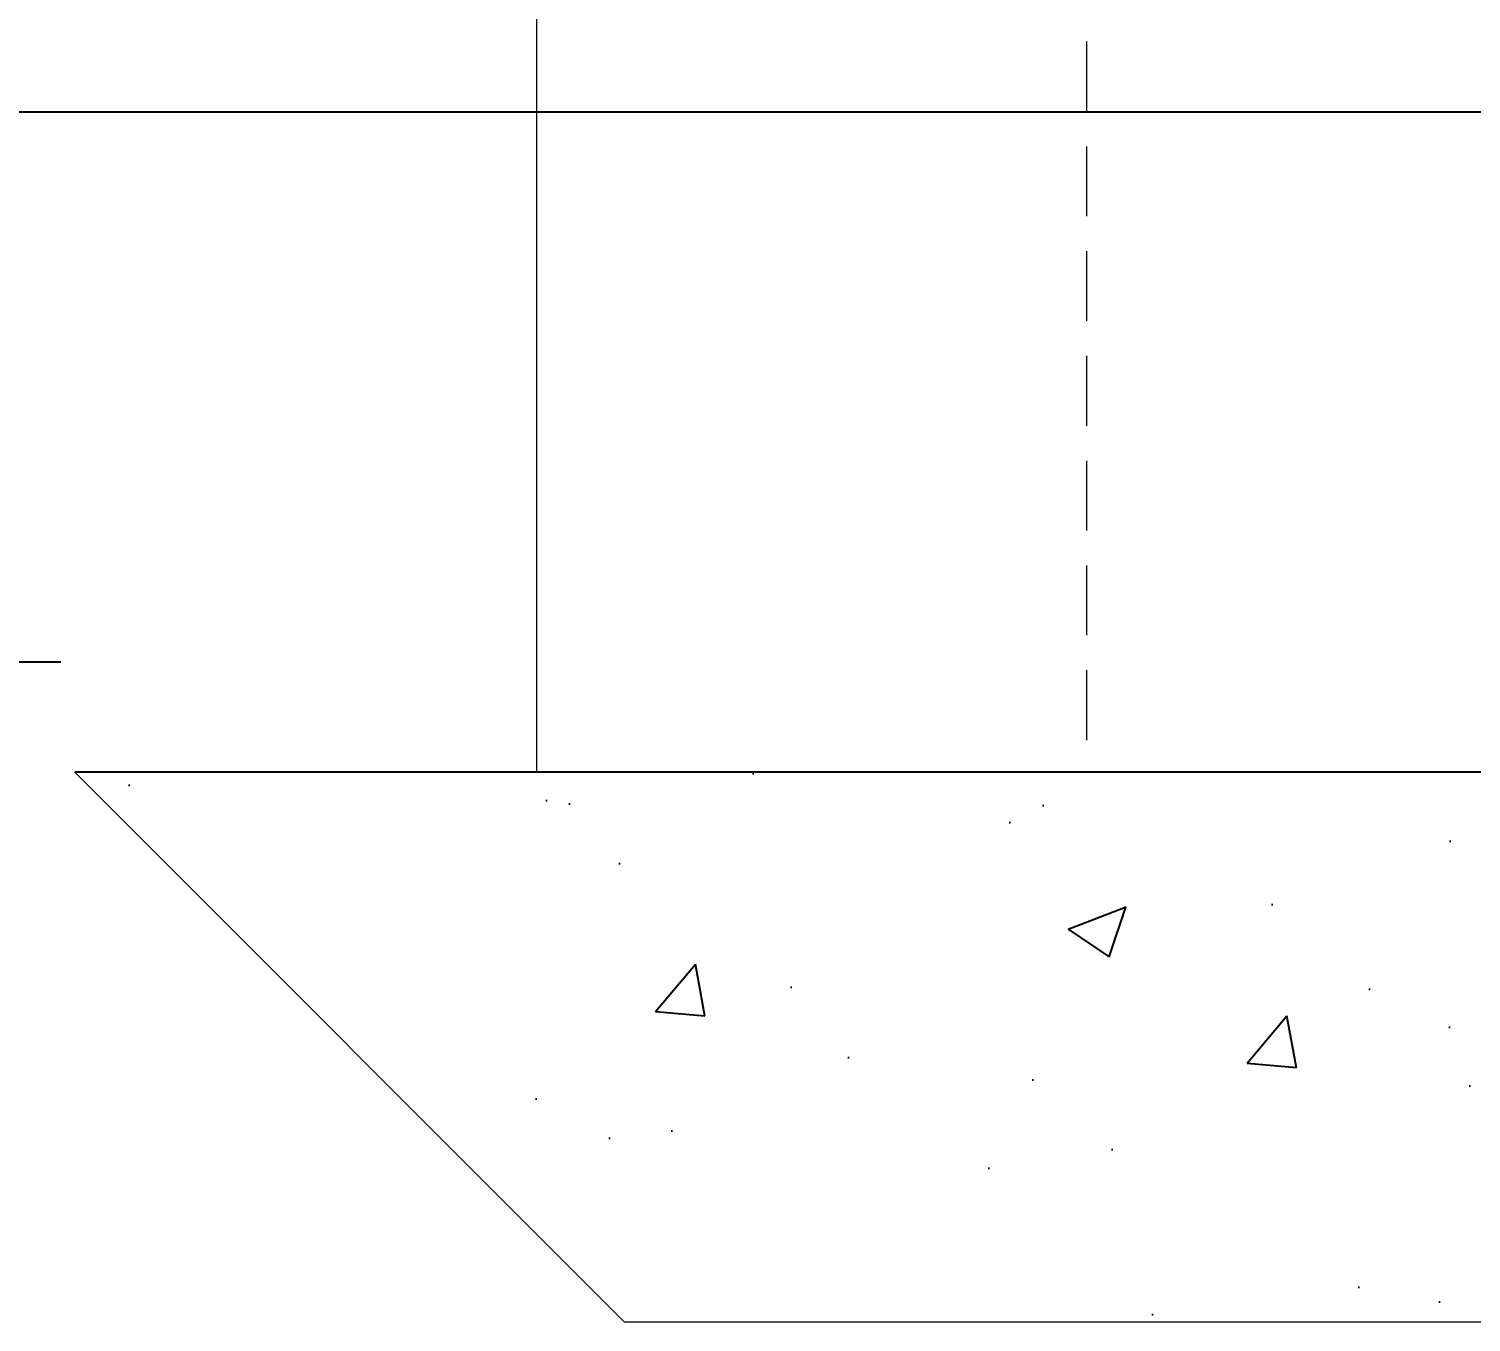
# Model space of a CAD drawing. Header units: millimetres. Extents: x -20000 to 230000, y -17405 to 24510.
# Drawn here: x 34627.7 to 34890, y -5126.3 to -4891.1 of the extents above; entities that cross this region are included whole.
import ezdxf

# ---------------------------------------------------------------- set-up
doc = ezdxf.new("R2010")
doc.units = ezdxf.units.MM
doc.header["$PDMODE"] = 35
doc.header["$PDSIZE"] = 0.5
doc.linetypes.add('CACHE', pattern=[9.524999999999999, 6.35, -3.175])
doc.layers.get('0').update_dxf_attribs({"lineweight": 13})
doc.layers.get('Defpoints').update_dxf_attribs({"true_color": 0xc2a584})
doc.layers.add('0 - Invisible', color=43, linetype='Continuous', lineweight=0, plot=False)
for name, color, linetype, lineweight in [('1 - BETON', 251, 'Continuous', 25), ('1 - Bois', 44, 'Continuous', 13), ('1 - Cotation', 32, 'Continuous', 13), ('1 - INTERROMPU', 253, 'CACHE', 13)]:
    doc.layers.add(name, color=color, linetype=linetype, lineweight=lineweight)
doc.styles.add('Texte Poralu', font='tahomabd.ttf')
doc.dimstyles.new('30 - 1000', dxfattribs={"dimtxt": 10, "dimasz": 10, "dimexe": 5, "dimexo": 2.5, "dimgap": 5, "dimtad": 1, "dimdec": 1, "dimtxsty": 'Texte Poralu', "dimcen": 5, "dimazin": 0, "dimtfac": 1, "dimtdec": 1, "dimtmove": 0, "dimatfit": 3, "dimfxl": 1, "dimarcsym": 0})

# ---------------------------------------------------------------- blocks, each defined once
blk = doc.blocks.new('*U1012')
at = {"layer": '1 - BETON'}
h = blk.add_hatch(dxfattribs=at)
h.set_pattern_fill('CONCRETE', color=256, scale=15, style=0, pattern_type=2)
h.set_pattern_definition([(49.99999999999999, (112.0000000001293, 180.000000000001), (107.589027390113, -9.412820247389266), [11.25, -123.75]), (355, (112.0000000001293, 180.000000000001), (-20.81270004195, 112.8288200550018), [9, -99]), (100.4514, (120.9657520001293, 179.215599000001), (86.77640725710323, 103.415931309143), [9.5610285, -105.1713168]), (46.18420000000002, (112.0000000001293, 210.0000000000009), (160.0861572938467, -24.82785214935271), [16.87499999999977, -185.6249999999982]), (96.6356, (125.3405117501293, 207.9310039500009), (140.1994058323055, 146.1176806350663), [14.3415432, -157.75695]), (351.1842, (112.0000000001293, 210.0000000000009), (140.1992917700441, 146.1177901387987), [13.5, -148.5]), (21, (127.0000000001293, 202.500000000001), (89.53605781776925, -60.39283359980082), [11.25, -123.75]), (326.0000000000001, (127.0000000001293, 202.500000000001), (36.49729978823726, 108.772506757028), [9, -99]), (71.4514, (134.4613349501294, 197.4672591000009), (126.0333942872235, 48.37957450649286), [9.5610285, -105.1713168]), (37.50000000000001, (112.0000000001293, 180.000000000001), (1.8239782975936, 49.93407807469672), [0, -97.8, 0, -100.5, 0, -99.375]), (7.499999999999999, (112.0000000001293, 180.000000000001), (39.46043061632229, 59.16175678235403), [0, -57.3, 0, -95.55, 0, -37.875]), (327.5, (78.55000000012934, 180.000000000001), (80.07336542586135, -3.383230760156963), [0, -37.5, 0, -117, 0, -155.25]), (317.5, (63.55000000012934, 180.000000000001), (87.47792540135794, 15.01574734984766), [0, -48.75, 0, -77.69999999999999, 0, -110.25])])
h.paths.add_polyline_path([(380.0000000001291, -120), (280.0000000001291, -220), (-283.9999999999991, -220), (-384, -119.9999999999991), (-83.99999999999987, -119.9999999999991), (-60, 0), (0, 0), (0, -120)])
at = {"layer": '0 - Invisible'}
blk.add_lwpolyline([(380.0000000001291, -120), (280.0000000001291, -220), (-283.9999999999991, -220), (-384, -119.9999999999991)], dxfattribs=at)
at = {"layer": '1 - BETON'}
blk.add_lwpolyline([(380.0000000001291, -120), (0, -120), (0, 0), (-60, 0), (-83.99999999999987, -119.9999999999991), (-384, -119.9999999999991)], dxfattribs=at)
blk = doc.blocks.new('*D1000')
at = {"layer": '1 - Cotation', "color": 0, "lineweight": -2, "transparency": 16777216}
for p, q in [((34947.50002455667, -4906.267790660635), (34605.20643542835, -4906.267790660634)), ((34610.20643542835, -4996.267790660634), (34610.20643542835, -4916.267790660634)), ((34633.50002455667, -5006.267790660634), (34605.20643542835, -5006.267790660634))]:
    blk.add_line(p, q, dxfattribs=at)
at = {"layer": '1 - Cotation', "color": 0, "transparency": 16777216}
for points in [[(34608.53976876169, -4916.267790660634), (34611.87310209501, -4916.267790660634), (34610.20643542835, -4906.267790660634)], [(34608.53976876169, -4996.267790660634), (34611.87310209501, -4996.267790660634), (34610.20643542835, -5006.267790660634)]]:
    blk.add_solid(points, dxfattribs=at)
at = {"layer": 'Defpoints', "color": 0, "transparency": 16777216}
for p in [(34610.20643542835, -4906.267790660634), (34950.00002455667, -4906.267790660635), (34636.00002455667, -5006.267790660634)]:
    blk.add_point(p, dxfattribs=at)
at = {"layer": '1 - Cotation', "color": 0, "transparency": 16777216, "insert": (34600.00159996831, -4956.267790660629), "char_height": 10, "attachment_point": 5, "rotation": 90, "style": 'Texte Poralu'}
blk.add_mtext('100', dxfattribs=at)

msp = doc.modelspace()

# ---------------------------------------------------------------- linework, layer by layer
at = {"layer": '1 - Bois'}
msp.add_line((34720.00002455693, -3854.168358777184), (34720.00002455695, -5026.267790660634), dxfattribs=at)
at = {"layer": '1 - INTERROMPU', "ltscale": 2}
msp.add_line((34820.00002455693, -3845.668358777184), (34820.00002455682, -5026.267790660634), dxfattribs=at)

# ---------------------------------------------------------------- block references
msp.add_blockref('*U1012', (35020.00002455667, -4906.267790660635))

# ---------------------------------------------------------------- dimensions: what is measured, and where the dimension line sits
at = {"layer": '1 - Cotation'}
dim = msp.add_linear_dim(base=(34610.20643542835, -4906.267790660634), p1=(34636.00002455667, -5006.267790660634), p2=(34950.00002455667, -4906.267790660635), angle=90, dimstyle='30 - 1000', dxfattribs=at)
dim.commit()
dim.dimension.update_dxf_attribs({"geometry": '*D1000', "text_midpoint": (34600.00159996831, -4956.267790660629)})

doc.saveas('drawing.dxf')
